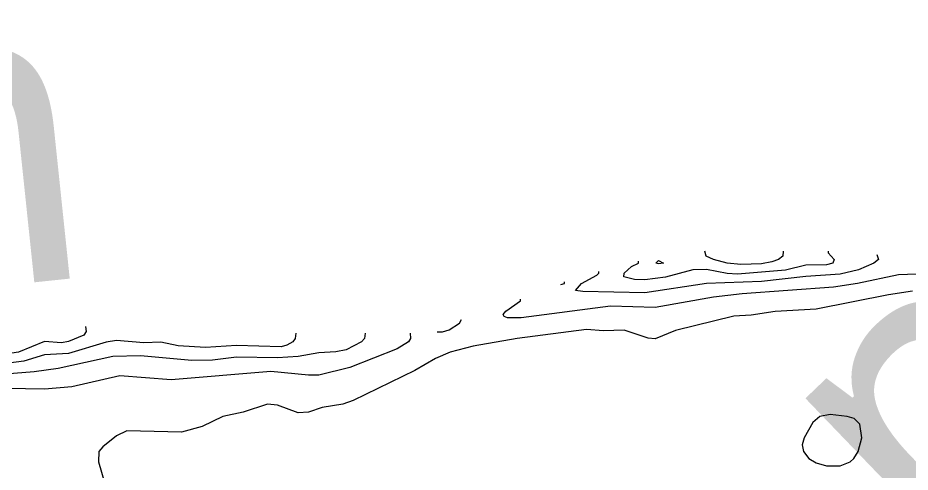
# Model space of a CAD drawing. Extents: x 474277 to 475042, y 254928 to 255625.
# Drawn here: x 474674.83 to 474694.77, y 255610.32 to 255620.48 of the extents above; entities that cross this region are included whole.
import ezdxf

# ---------------------------------------------------------------- set-up
doc = ezdxf.new("R2010")
doc.units = 0
doc.header["$MEASUREMENT"] = 0
doc.layers.add('BaseMapV2_DTM_export_MonNov09090547073261 — entities', color=1, linetype='CONTINUOUS')
doc.styles.get("Standard").update_dxf_attribs({"font": 'romans.shx'})

msp = doc.modelspace()

# ---------------------------------------------------------------- linework, layer by layer
at = {"layer": 'BaseMapV2_DTM_export_MonNov09090547073261 — entities', "color": 15, "linetype": 'Continuous', "true_color": 0xb7484b}
for points in [[(474694.029, 255615.193, 90.25), (474694.062, 255615.078, 90.25), (474693.965, 255615.001, 90.25), (474693.618, 255614.847, 90.25), (474693.212, 255614.75, 90.25), (474692.445, 255614.703, 90.25), (474691.448, 255614.585, 90.25), (474690.222, 255614.543, 90.25), (474688.842, 255614.331, 90.25), (474687.461, 255614.361, 90.25), (474687.295, 255614.387, 90.25), (474687.425, 255614.541, 90.25), (474687.768, 255614.732, 90.25), (474687.816, 255614.771, 90.25), (474687.816, 255614.809, 90.25)], [(474692.942, 255615.269, 90.5), (474692.942, 255615.231, 90.5), (474693.073, 255615.078, 90.5), (474693.048, 255615.001, 90.5), (474692.905, 255614.957, 90.5), (474692.445, 255614.953, 90.5), (474691.985, 255614.843, 90.5), (474690.912, 255614.753, 90.5), (474690.682, 255614.768, 90.5), (474690.222, 255614.856, 90.5), (474689.915, 255614.851, 90.5), (474689.302, 255614.681, 90.5), (474688.842, 255614.628, 90.5), (474688.611, 255614.633, 90.5), (474688.371, 255614.694, 90.5), (474688.38, 255614.771, 90.5), (474688.548, 255614.924, 90.5), (474688.702, 255615.001, 90.5), (474688.702, 255615.039, 90.5)], [(474691.933, 255615.269, 90.75), (474691.925, 255615.154, 90.75), (474691.829, 255615.078, 90.75), (474691.679, 255615.026, 90.75), (474691.448, 255614.984, 90.75), (474690.988, 255614.971, 90.75), (474690.682, 255614.996, 90.75), (474690.377, 255615.078, 90.75), (474690.214, 255615.154, 90.75), (474690.184, 255615.269, 90.75)], [(474696.817, 255615.039, 90), (474696.817, 255615.001, 90), (474696.892, 255614.924, 90), (474696.662, 255614.895, 90), (474696.356, 255614.908, 90), (474696.049, 255614.822, 90), (474695.513, 255614.771, 90), (474694.516, 255614.738, 90), (474693.595, 255614.544, 90), (474693.059, 255614.462, 90), (474691.022, 255614.311, 90), (474690.375, 255614.236, 90), (474689.072, 255614.007, 90), (474688.075, 255614.035, 90), (474686.081, 255613.776, 90), (474685.774, 255613.772, 90), (474685.698, 255613.805, 90), (474685.68, 255613.851, 90), (474685.74, 255613.927, 90), (474686.066, 255614.157, 90), (474686.066, 255614.196, 90)], [(474689.258, 255615.001, 90.75), (474689.148, 255614.981, 90.75), (474689.09, 255615.001, 90.75), (474689.148, 255615.059, 90.75), (474689.258, 255615.001, 90.75)], [(474686.963, 255614.522, 90), (474687.048, 255614.541, 90), (474687.048, 255614.579, 90)], [(474694.822, 255614.372, 89.75), (474694.286, 255614.293, 89.75), (474692.675, 255613.969, 89.75), (474691.755, 255613.917, 89.75), (474691.218, 255613.837, 89.75), (474690.835, 255613.813, 89.75), (474689.532, 255613.49, 89.75), (474689.072, 255613.309, 89.75), (474688.918, 255613.318, 89.75), (474688.381, 255613.498, 89.75), (474687.921, 255613.487, 89.75), (474687.538, 255613.516, 89.75), (474685.992, 255613.314, 89.75), (474685.008, 255613.144, 89.75), (474684.491, 255613.007, 89.75), (474684.164, 255612.869, 89.75), (474683.704, 255612.6, 89.75), (474682.324, 255611.928, 89.75), (474682.094, 255611.846, 89.75), (474681.634, 255611.772, 89.75), (474681.327, 255611.664, 89.75), (474681.097, 255611.65, 89.75), (474680.637, 255611.823, 89.75), (474680.407, 255611.848, 89.75), (474679.87, 255611.663, 89.75), (474679.41, 255611.572, 89.75), (474678.95, 255611.343, 89.75), (474678.49, 255611.22, 89.75), (474677.263, 255611.249, 89.75), (474677.033, 255611.134, 89.75), (474676.727, 255610.892, 89.75), (474676.643, 255610.784, 89.75), (474676.63, 255610.554, 89.75), (474676.832, 255609.864, 89.75)], [(474676.343, 255613.582, 90.75), (474676.355, 255613.467, 90.75), (474676.303, 255613.391, 90.75), (474675.96, 255613.246, 90.75), (474675.807, 255613.22, 90.75), (474675.423, 255613.247, 90.75), (474674.845, 255613.007, 90.75), (474673.736, 255612.843, 90.75), (474672.893, 255612.681, 90.75), (474672.356, 255612.608, 90.75), (474670.976, 255612.514, 90.75), (474669.672, 255612.564, 90.75), (474669.059, 255612.502, 90.75), (474668.712, 255612.394, 90.75), (474668.216, 255612.152, 90.75), (474667.526, 255611.929, 90.75), (474667.219, 255611.873, 90.75), (474666.605, 255611.834, 90.75), (474665.919, 255611.627, 90.75), (474664.535, 255611.1, 90.75), (474664.189, 255610.86, 90.75), (474663.843, 255610.477, 90.75), (474663.692, 255610.439, 90.75), (474663.498, 255610.439, 90.75)], [(474684.203, 255613.466, 89.75), (474684.318, 255613.461, 89.75), (474684.471, 255613.507, 89.75), (474684.701, 255613.656, 89.75), (474684.747, 255613.736, 89.75)], [(474681.045, 255613.429, 90.5), (474681.031, 255613.314, 90.5), (474680.974, 255613.237, 90.5), (474680.845, 255613.161, 90.5), (474680.714, 255613.127, 90.5), (474679.717, 255613.159, 90.5), (474679.027, 255613.109, 90.5), (474678.414, 255613.152, 90.5), (474678.03, 255613.232, 90.5), (474677.647, 255613.216, 90.5), (474677.033, 255613.27, 90.5), (474676.803, 255613.228, 90.5), (474675.96, 255612.98, 90.5), (474675.423, 255612.95, 90.5), (474674.963, 255612.81, 90.5), (474673.813, 255612.656, 90.5)], [(474682.59, 255613.429, 90.25), (474682.575, 255613.314, 90.25), (474682.514, 255613.237, 90.25), (474682.171, 255613.057, 90.25), (474681.941, 255613.014, 90.25), (474681.557, 255612.995, 90.25), (474681.097, 255612.908, 90.25), (474680.637, 255612.878, 90.25), (474679.717, 255612.897, 90.25), (474679.18, 255612.83, 90.25), (474678.72, 255612.821, 90.25), (474677.57, 255612.929, 90.25), (474676.957, 255612.91, 90.25), (474675.73, 255612.645, 90.25), (474675.193, 255612.569, 90.25), (474673.987, 255612.471, 90.25)], [(474683.598, 255613.429, 90), (474683.605, 255613.314, 90), (474683.565, 255613.237, 90), (474683.307, 255613.084, 90), (474682.247, 255612.662, 90), (474681.557, 255612.497, 90), (474681.327, 255612.49, 90), (474680.484, 255612.572, 90), (474678.26, 255612.391, 90), (474677.11, 255612.48, 90), (474676.037, 255612.236, 90), (474675.423, 255612.177, 90), (474674.58, 255612.192, 90)], [(474693.212, 255610.468, 89.5), (474693.434, 255610.554, 89.5), (474693.517, 255610.63, 89.5), (474693.609, 255610.784, 89.5), (474693.69, 255611.09, 89.5), (474693.651, 255611.397, 89.5), (474693.519, 255611.525, 89.5), (474693.365, 255611.569, 89.5), (474692.982, 255611.613, 89.5), (474692.752, 255611.572, 89.5), (474692.599, 255611.432, 89.5), (474692.407, 255611.09, 89.5), (474692.361, 255610.937, 89.5), (474692.39, 255610.784, 89.5), (474692.508, 255610.63, 89.5), (474692.675, 255610.531, 89.5), (474692.905, 255610.463, 89.5), (474693.212, 255610.468, 89.5)]]:
    msp.add_polyline3d(points, dxfattribs=at)

# ---------------------------------------------------------------- texts
at = {"layer": 'BaseMapV2_DTM_export_MonNov09090547073261 — entities', "color": 250, "true_color": 0x323232, "char_height": 0.2, "width": 17.61571, "attachment_point": 7}
for insert, rotation in [((474655.459, 255612.399), 5.9898), ((474686.33, 255598.667), 43.8465)]:
    msp.add_mtext('\\fOpen Sans|i0|b0;\\H7.02279;92\\~m', dxfattribs=dict(at, insert=insert, rotation=rotation))

doc.saveas('drawing.dxf')
